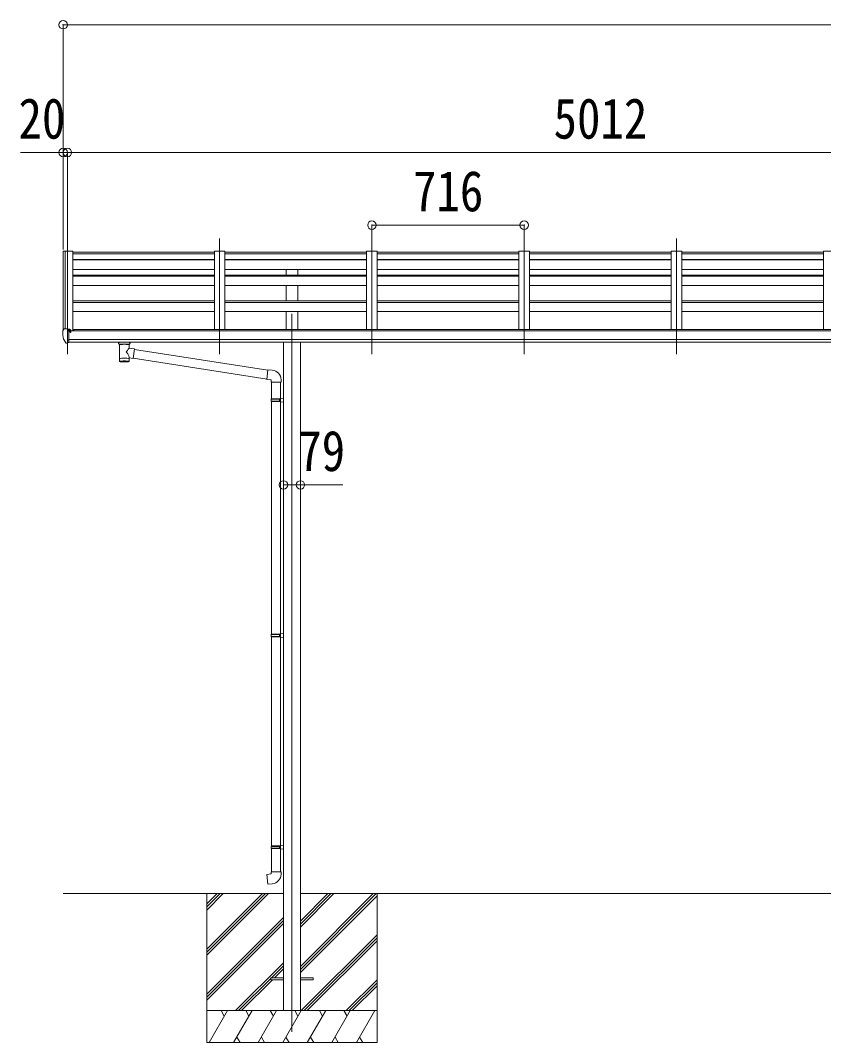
# Model space of a CAD drawing. Units: millimetres at full size, sheet at 1:40. Extents: x -11181 to 11305, y -7804 to 7716.
# Drawn here: x -1265 to 2511, y -4228 to 576 of the extents above; entities that cross this region are included whole.
import ezdxf
from ezdxf.enums import TextEntityAlignment as Align

# ---------------------------------------------------------------- set-up
doc = ezdxf.new("R2010")
doc.units = ezdxf.units.MM
doc.header["$LTSCALE"] = 40
doc.header["$PDMODE"] = 32
doc.header["$PDSIZE"] = 40
for name, color, linetype, lineweight in [('0-0_0', 7, 'Continuous', 9), ('0-1_本体', 4, 'Continuous', 9), ('0-2_部品', 7, 'Continuous', 9), ('0-8_PARTS2', 2, 'Continuous', 9), ('0-A_寸法', 6, 'Continuous', 9)]:
    doc.layers.add(name, color=color, linetype=linetype, lineweight=lineweight)
doc.styles.add('ＭＳ ゴシック', font='')
doc.styles.get('ＭＳ ゴシック').set_extended_font_data('MS Gothic')

msp = doc.modelspace()

# ---------------------------------------------------------------- linework, layer by layer
at = {"layer": '0-0_0'}
for p, q in [((-1064.37, -3528.41), (-27.87, -3528.41)), ((-388.37, -3528.41), (-388.37, -4228.41)), ((-388.37, -3789.14), (-127.64, -3528.41)), ((-388.37, -3803.28), (-113.49, -3528.41)), ((-388.37, -3817.42), (-99.35, -3528.41)), ((-388.37, -3605.29), (-311.49, -3528.41)), ((-388.37, -3591.15), (-325.63, -3528.41)), ((-388.37, -3577.01), (-339.77, -3528.41)), ((51.13, -3528.41), (2872.13, -3528.41)), ((51.13, -3870.14), (392.86, -3528.41)), ((51.13, -3884.28), (407.01, -3528.41)), ((51.13, -3686.29), (209.01, -3528.41)), ((51.13, -3672.15), (194.87, -3528.41)), ((51.13, -3658.01), (180.73, -3528.41)), ((51.13, -3898.42), (411.63, -3537.92)), ((411.63, -3528.41), (411.63, -4228.41)), ((-388.37, -4001.27), (-27.87, -3640.77)), ((-388.37, -4015.41), (-27.87, -3654.91)), ((-388.37, -4029.55), (-27.87, -3669.06)), ((54.99, -4078.41), (411.63, -3721.77)), ((69.13, -4078.41), (411.63, -3735.91)), ((83.28, -4078.41), (411.63, -3750.05)), ((-253.38, -4078.41), (-27.87, -3852.9)), ((-84.72, -3923.9), (-27.87, -3867.04)), ((-70.58, -3923.9), (-27.87, -3881.19)), ((-239.23, -4078.41), (-88.37, -3927.54)), ((-225.09, -4078.41), (-79.58, -3932.9)), ((267.12, -4078.41), (411.63, -3933.9)), ((281.27, -4078.41), (411.63, -3948.04)), ((295.41, -4078.41), (411.63, -3962.19)), ((411.63, -4078.41), (-388.37, -4078.41)), ((-378.08, -4228.41), (-291.48, -4078.41)), ((-306.48, -4104.39), (-321.48, -4078.41)), ((-262.61, -4228.41), (-176.01, -4078.41)), ((-191.01, -4104.39), (-206.01, -4078.41)), ((-147.14, -4228.41), (-60.54, -4078.41)), ((-75.54, -4104.39), (-90.54, -4078.41)), ((-31.67, -4228.41), (54.93, -4078.41)), ((39.93, -4104.39), (24.93, -4078.41)), ((83.8, -4228.41), (170.4, -4078.41)), ((155.4, -4104.39), (140.4, -4078.41)), ((199.27, -4228.41), (285.88, -4078.41)), ((255.87, -4078.41), (270.87, -4104.39)), ((314.74, -4228.41), (401.35, -4078.41)), ((-247.61, -4202.43), (-232.61, -4228.41)), ((-132.14, -4202.43), (-117.14, -4228.41)), ((-16.67, -4202.43), (-1.67, -4228.41)), ((98.8, -4202.43), (113.8, -4228.41)), ((214.27, -4202.43), (229.27, -4228.41)), ((329.74, -4202.43), (344.74, -4228.41)), ((-388.37, -4228.41), (411.63, -4228.41))]:
    msp.add_line(p, q, dxfattribs=at)
at = {"layer": '0-1_本体'}
for p, q in [((-1064.36, -509.07), (-1064.37, -879.22)), ((-1063.42, -508.18), (-1055.58, -507.77)), ((-1055.37, -507.85), (-1055.37, -872.68)), ((-1055.29, -507.97), (-1054.67, -509.59)), ((-1019.37, -507.76), (-1019.37, -882.48)), ((-353.37, -513.49), (-1019.37, -513.49)), ((-353.37, -520.56), (-1019.37, -520.56)), ((-353.37, -508.36), (-353.37, -875.95)), ((-303.37, -508.36), (-353.37, -508.36)), ((-303.37, -508.36), (-303.37, -875.95)), ((362.63, -513.49), (-303.37, -513.49)), ((362.63, -520.56), (-303.37, -520.56)), ((362.63, -508.36), (362.63, -875.95)), ((412.63, -508.36), (362.63, -508.36)), ((412.63, -508.36), (412.63, -875.95)), ((1078.63, -513.49), (412.63, -513.49)), ((1078.63, -520.56), (412.63, -520.56)), ((1078.63, -508.36), (1078.63, -875.95)), ((1128.63, -508.36), (1078.63, -508.36)), ((1128.63, -508.36), (1128.63, -875.95)), ((1794.63, -513.49), (1128.63, -513.49)), ((1794.63, -520.56), (1128.63, -520.56)), ((1794.63, -508.36), (1794.63, -875.95)), ((1844.63, -508.36), (1794.63, -508.36)), ((1844.63, -508.36), (1844.63, -875.95)), ((2510.63, -513.49), (1844.63, -513.49)), ((2510.63, -520.56), (1844.63, -520.56)), ((2510.63, -508.36), (2510.63, -875.95)), ((2560.63, -508.36), (2510.63, -508.36)), ((-353.37, -546.87), (-1019.37, -546.87)), ((-353.37, -549.43), (-1019.37, -549.43)), ((362.63, -546.87), (-303.37, -546.87)), ((362.63, -549.43), (-303.37, -549.43)), ((1078.63, -546.87), (412.63, -546.87)), ((1078.63, -549.43), (412.63, -549.43)), ((1794.63, -546.87), (1128.63, -546.87)), ((1794.63, -549.43), (1128.63, -549.43)), ((2510.63, -546.87), (1844.63, -546.87)), ((2510.63, -549.43), (1844.63, -549.43)), ((-353.37, -594.17), (-1019.37, -594.17)), ((-353.37, -621.15), (-1019.37, -621.15)), ((362.63, -594.17), (-303.37, -594.17)), ((362.63, -621.15), (-303.37, -621.15)), ((-15.87, -621.15), (-15.87, -594.17)), ((39.13, -621.15), (39.13, -594.17)), ((1078.63, -594.17), (412.63, -594.17)), ((1078.63, -621.15), (412.63, -621.15)), ((1794.63, -594.17), (1128.63, -594.17)), ((1794.63, -621.15), (1128.63, -621.15)), ((2510.63, -594.17), (1844.63, -594.17)), ((2510.63, -621.15), (1844.63, -621.15)), ((-353.37, -626.1), (-1019.37, -626.1)), ((-353.37, -670.29), (-1019.37, -670.29)), ((362.63, -626.1), (-303.37, -626.1)), ((362.63, -670.29), (-303.37, -670.29)), ((-15.87, -742.06), (-15.87, -670.29)), ((39.13, -742.06), (39.13, -670.29)), ((1078.63, -626.1), (412.63, -626.1)), ((1078.63, -670.29), (412.63, -670.29)), ((1794.63, -626.1), (1128.63, -626.1)), ((1794.63, -670.29), (1128.63, -670.29)), ((2510.63, -626.1), (1844.63, -626.1)), ((2510.63, -670.29), (1844.63, -670.29)), ((-353.37, -742.06), (-1019.37, -742.06)), ((-353.37, -748.86), (-1019.37, -748.86)), ((362.63, -742.06), (-303.37, -742.06)), ((362.63, -748.86), (-303.37, -748.86)), ((1078.63, -742.06), (412.63, -742.06)), ((1078.63, -748.86), (412.63, -748.86)), ((1794.63, -742.06), (1128.63, -742.06)), ((1794.63, -748.86), (1128.63, -748.86)), ((2510.63, -742.06), (1844.63, -742.06)), ((2510.63, -748.86), (1844.63, -748.86)), ((-353.37, -792.41), (-1019.37, -792.41)), ((362.63, -792.41), (-303.37, -792.41)), ((-15.87, -875.95), (-15.87, -792.41)), ((39.13, -875.95), (39.13, -792.41)), ((1078.63, -792.41), (412.63, -792.41)), ((1794.63, -792.41), (1128.63, -792.41)), ((2510.63, -792.41), (1844.63, -792.41)), ((3961.13, -882.48), (-1037.87, -882.48)), ((-1014.37, -882.48), (-1014.37, -875.95)), ((3937.63, -875.95), (-1014.37, -875.95)), ((-1037.87, -923.88), (3961.13, -923.88)), ((3961.13, -935.73), (-1037.87, -935.66)), ((-27.87, -936.02), (-27.87, -4078.43)), ((51.13, -936.02), (51.13, -4078.43))]:
    msp.add_line(p, q, dxfattribs=at)
msp.add_lwpolyline([(-1054.67, -872.68), (-1054.67, -507.76), (-1019.37, -507.76)], dxfattribs=at)
msp.add_circle((-1030.39, -887.39), 3, dxfattribs=at)
for centre, radius, start, end in [((-1063.37, -509.18), 1, 93, 173.32986), ((-1055.57, -508.07), 0.301, 21.06327, 92.86679)]:
    msp.add_arc(centre, radius, start, end, dxfattribs=at)
at = {"layer": '0-2_部品'}
for p, q in [((-1066.37, -882.05), (-1066.37, -882.68)), ((-1059.46, -873.24), (-1063.52, -879.05)), ((-1044.37, -941.18), (-1044.37, -872.68)), ((-1042.87, -873.59), (-1044.37, -873.59)), ((-1037.87, -882.41), (-1044.37, -882.01)), ((-1042.87, -873.59), (-1042.87, -879.76)), ((-1033.19, -875.09), (-1042.87, -874.37)), ((-1042.87, -877.36), (-1028.87, -877.42)), ((-1033.39, -887.59), (-1032.87, -887.59)), ((-1032.87, -887.59), (-1032.57, -887.59)), ((-1032.37, -877.4), (-1032.37, -875.51)), ((-1027.87, -878.53), (-1027.87, -882.48)), ((-1051.99, -939.36), (-1061.74, -923.98)), ((-1045.87, -941.08), (-1049.58, -940.86)), ((-1045.87, -941.08), (-1044.37, -941.18)), ((-1044.37, -938.98), (-1043.87, -938.98)), ((-1043.87, -938.98), (-1043.37, -937.98)), ((-1037.87, -937.98), (-1043.37, -937.98)), ((-803.87, -941.98), (-803.87, -935.87)), ((-799.77, -946.48), (-799.78, -1026.78)), ((-753.97, -964.06), (-753.97, -946.47)), ((-749.87, -941.98), (-749.87, -935.87)), ((-728.75, -967.96), (-753.97, -964.05)), ((-728.75, -967.96), (-735.77, -1013.22)), ((-101.91, -1067.27), (-729.06, -969.98)), ((-753.95, -1026.78), (-753.97, -1010.15)), ((-753.97, -1010.4), (-735.77, -1013.22)), ((-105.58, -1109.21), (-735.5, -1011.48)), ((-80.95, -1067.66), (-101.78, -1065.84)), ((-85.87, -1123.4), (-39.87, -1123.4)), ((-83.87, -1123.4), (-83.87, -1202.66)), ((-41.87, -1123.4), (-41.87, -1200.1)), ((-39.87, -1123.4), (-39.87, -1112.49)), ((-43.87, -1200.16), (-27.87, -1199.69)), ((-43.87, -1202.16), (-43.87, -1200.16)), ((-27.87, -1199.69), (-27.87, -1217.63)), ((-85.87, -1204.66), (-84.87, -1202.66)), ((-85.87, -1204.66), (-41.87, -1204.66)), ((-85.87, -1204.66), (-85.87, -1212.66)), ((-85.87, -1212.66), (-41.87, -1212.66)), ((-85.87, -1212.66), (-84.87, -1214.66)), ((-84.87, -1202.66), (-41.87, -1202.66)), ((-84.87, -1214.66), (-41.87, -1214.66)), ((-83.87, -1214.66), (-83.87, -2308.85)), ((-46.34, -1204.66), (-46.77, -1202.66)), ((-43.87, -1202.16), (-41.87, -1202.16)), ((-43.87, -1217.16), (-43.87, -1215.16)), ((-43.87, -1217.16), (-27.87, -1217.63)), ((-41.87, -1217.22), (-41.87, -2306.29)), ((-43.87, -2306.35), (-27.87, -2305.88)), ((-27.87, -2305.88), (-27.87, -2323.82)), ((-85.87, -2310.85), (-84.87, -2308.85)), ((-85.87, -2310.85), (-41.87, -2310.85)), ((-85.87, -2310.85), (-85.87, -2318.85)), ((-85.87, -2318.85), (-41.87, -2318.85)), ((-85.87, -2318.85), (-84.87, -2320.85)), ((-84.87, -2308.85), (-41.87, -2308.85)), ((-84.87, -2320.85), (-41.87, -2320.85)), ((-83.87, -2320.85), (-83.87, -3304.01)), ((-46.34, -2310.85), (-46.77, -2308.85)), ((-43.87, -2308.35), (-43.87, -2306.35)), ((-43.87, -2308.35), (-41.87, -2308.35)), ((-43.87, -2323.35), (-43.87, -2321.35)), ((-43.87, -2323.35), (-27.87, -2323.82)), ((-41.87, -2323.41), (-41.87, -3301.45)), ((-85.87, -3306.01), (-84.87, -3304.01)), ((-85.87, -3306.01), (-41.87, -3306.01)), ((-85.87, -3306.01), (-85.87, -3314.01)), ((-85.87, -3314.01), (-41.87, -3314.01)), ((-85.87, -3314.01), (-84.87, -3316.01)), ((-84.87, -3304.01), (-41.87, -3304.01)), ((-46.34, -3306.01), (-46.77, -3304.01)), ((-43.87, -3301.51), (-27.87, -3301.04)), ((-43.87, -3303.51), (-43.87, -3301.51)), ((-43.87, -3303.51), (-41.87, -3303.51)), ((-27.87, -3301.04), (-27.87, -3318.98)), ((-84.87, -3316.01), (-41.87, -3316.01)), ((-83.87, -3316.01), (-83.87, -3426.01)), ((-43.87, -3318.51), (-43.87, -3316.51)), ((-43.87, -3318.51), (-27.87, -3318.98)), ((-41.87, -3318.57), (-41.87, -3426.01)), ((-85.87, -3426.01), (-39.87, -3426.01)), ((-85.87, -3436.01), (-85.87, -3426.01)), ((-39.87, -3426.01), (-39.87, -3436.93))]:
    msp.add_line(p, q, dxfattribs=at)
at = {"layer": '0-2_部品', "color": 4}
for p, q in [((-88.37, -3923.9), (-27.87, -3923.9)), ((-88.37, -3923.9), (-88.37, -3932.9)), ((-88.37, -3932.9), (-27.87, -3932.9)), ((51.13, -3923.9), (111.63, -3923.9)), ((51.13, -3932.9), (111.63, -3932.9)), ((111.63, -3923.9), (111.63, -3932.9))]:
    msp.add_line(p, q, dxfattribs=at)
at = {"layer": '0-2_部品'}
for points in [[(-1044.37, -872.68), (-1056.37, -872.68), (-1058.7, -872.82)], [(-1037.87, -937.98), (-1037.87, -879.76), (-1042.87, -879.76)], [(-1033.19, -875.09), (-1033.02, -875.11), (-1032.87, -875.14), (-1032.72, -875.18), (-1032.6, -875.24), (-1032.5, -875.3), (-1032.43, -875.36), (-1032.38, -875.43), (-1032.37, -875.51)], [(-1032.57, -886.4), (-1032.57, -887.59), (-1027.87, -887.59)], [(-1027.87, -885.98), (-1027.87, -887.59), (-1027.39, -887.59)], [(-1044.37, -927.29), (-1041.2, -926.88), (-1037.87, -926.45)], [(-803.83, -942.04), (-803.85, -941.69), (-803.61, -940.73), (-803.09, -939.84), (-802.28, -939.01), (-801.17, -938.21), (-799.77, -937.48)], [(-803.83, -941.93), (-803.85, -942.28), (-803.61, -943.24), (-803.09, -944.12), (-802.28, -944.96), (-801.17, -945.76), (-799.77, -946.48)], [(-753.97, -937.5), (-753.73, -937.59), (-752.38, -938.32), (-751.27, -939.17), (-750.51, -940.04), (-750.05, -940.94), (-749.88, -941.82)], [(-753.97, -946.47), (-753.73, -946.38), (-752.38, -945.64), (-751.27, -944.8), (-750.51, -943.93), (-750.05, -943.03), (-749.88, -942.15)], [(-101.78, -1065.84), (-105.79, -1111.66), (-85.87, -1113.4), (-85.87, -1123.4)], [(-46.34, -1204.66), (-46.34, -1212.66), (-46.77, -1214.66)], [(-43.87, -1215.16), (-41.87, -1215.16), (-41.87, -1202.16)], [(-46.34, -2310.85), (-46.34, -2318.85), (-46.77, -2320.85)], [(-43.87, -2321.35), (-41.87, -2321.35), (-41.87, -2308.35)], [(-46.34, -3306.01), (-46.34, -3314.01), (-46.77, -3316.01)], [(-43.87, -3316.51), (-41.87, -3316.51), (-41.87, -3303.51)], [(-80.95, -3481.75), (-101.78, -3483.58), (-105.79, -3437.75), (-85.87, -3436.01)]]:
    msp.add_lwpolyline(points, dxfattribs=at)
for centre, radius, start, end in [((-1063.37, -882.05), 3, 93, 180), ((-873.88, -882.67), 192.49, 180.0008, 192.1233), ((-1058.64, -873.82), 1, 93.5, 145), ((-1030.37, -887.59), 2.5, 151.64236, 180), ((-1030.37, -887.59), 2.5, 0, 151.64236), ((-1059.14, -922.48), 3, 191.83348, 210), ((-1049.39, -937.86), 3, 210, 266.5), ((-786.8, -987.2), 51.38, 92.46126, 104.61963), ((-766.91, -987.2), 51.38, 75.38037, 87.53874), ((-84.87, -1112.49), 45, 0, 85), ((-84.87, -3436.93), 45, 275, 0)]:
    msp.add_arc(centre, radius, start, end, dxfattribs=at)
for centre, major_axis, ratio, start_param, end_param in [((-1028.87, -878.52), (-0.02, 1.1), 0.906239, 4.6917496, 6.2625459), ((-776.87, -947.68), (-22.91, -0.42), 0.072511, 4.711586, 6.2823824), ((-776.84, -946.05), (-22.91, -0.42), 0.072511, 4.711586, 6.2823824), ((-776.89, -946.05), (22.92, -0.42), 0.07247, 0.0008089, 1.5716053), ((-776.89, -947.68), (22.92, -0.42), 0.07247, 0.0008089, 1.5716053), ((-765.87, -941.98), (16, 0), 0.361356, 0, 0.0194874), ((-765.87, -941.98), (16, 0), 0.361356, 6.2636979, 6.2831853), ((-776.87, -983.61), (-22.81, 26.62), 0.234429, 3.1563334, 4.5976381), ((-774.31, -986.25), (20.32, 22.25), 0.045535, 4.9756507, 6.2441899), ((-776.87, -1026.78), (22.92, 0), 0.101955, 6.2829723, 9.4248207), ((-776.87, -1026.78), (22.92, 0), 0.101955, 3.1415499, 6.2833984), ((-776.87, -1014.34), (22.91, 0), 0.122865, 6.2831853, 9.424778)]:
    msp.add_ellipse(centre, major_axis=major_axis, ratio=ratio, start_param=start_param, end_param=end_param, dxfattribs=at)
at = {"layer": '0-8_PARTS2'}
for p, q in [((-1044.37, -472.72), (-1044.37, -992)), ((-328.37, -992), (-328.37, -448.16)), ((387.63, -992), (387.63, -448.16)), ((1103.63, -992), (1103.63, -448.16)), ((1819.63, -992), (1819.63, -448.16)), ((11.63, -803.2), (11.63, -4178.43))]:
    msp.add_line(p, q, dxfattribs=at)
at = {"layer": '0-A_寸法'}
for p, q in [((-1064.36, 556.34), (-1064.36, -44.52)), ((-1064.36, 556.34), (8999.63, 556.34)), ((-1064.36, -44.52), (-1264.36, -44.52)), ((-1064.36, -44.52), (-1064.36, -500.09)), ((-1044.36, -44.52), (-1064.36, -44.52)), ((-1044.36, -44.52), (-1044.36, -500.09)), ((-1044.36, -44.52), (-1044.36, -500.09)), ((-1044.36, -44.52), (3967.63, -44.52)), ((387.63, -385.96), (387.63, -503.56)), ((387.63, -385.96), (1103.63, -385.96)), ((1103.63, -385.96), (1103.63, -503.56)), ((-27.87, -1607.15), (51.13, -1607.15)), ((51.13, -1607.15), (251.13, -1607.15))]:
    msp.add_line(p, q, dxfattribs=at)
for p in [(-1064.36, 556.34), (-1064.36, -44.52), (-1044.36, -44.52), (387.63, -385.96), (1103.63, -385.96), (-27.87, -1607.15), (51.13, -1607.15)]:
    msp.add_point(p, dxfattribs=at)

# ---------------------------------------------------------------- texts
at = {"layer": '0-A_寸法', "color": 7, "style": 'ＭＳ ゴシック', "width": 0.85}
for s, p in [('20', (-1274.36, -36.52)), ('5012', (1241.64, -36.52)), ('716', (580.63, -377.96)), ('79', (41.13, -1599.15))]:
    msp.add_text(s, height=190.6, dxfattribs=at).set_placement(p, align=Align.BOTTOM_LEFT)

doc.saveas('drawing.dxf')
